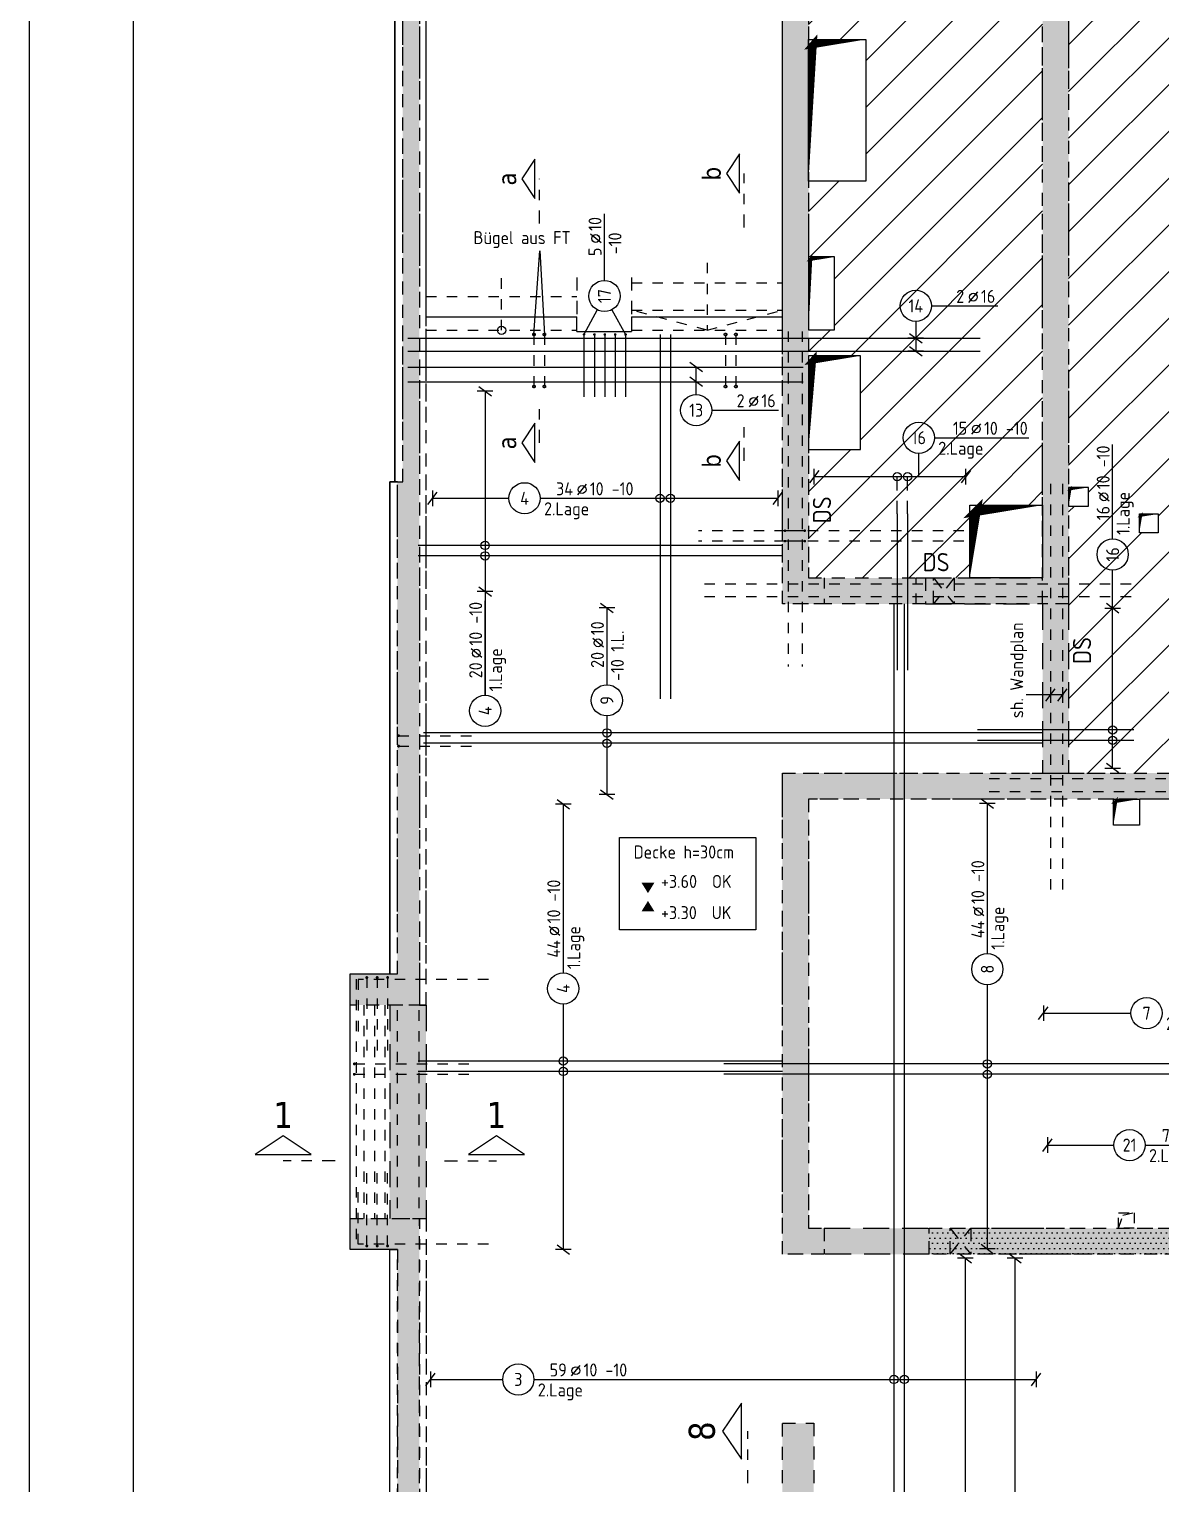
# Model space of a CAD drawing. Extents: x -4 to 88.1, y -7.1 to 49.1.
# Drawn here: x 5.99 to 16.87, y 21.46 to 35.44 of the extents above; entities that cross this region are included whole.
import ezdxf
from ezdxf.enums import TextEntityAlignment as Align

# ---------------------------------------------------------------- set-up
doc = ezdxf.new("R2010")
doc.units = 0
doc.header["$LTSCALE"] = 0.5
for name, pattern in [('AUSGEZOGEN', [1000.01, 1000, 0.01]), ('DASHDOTSMALL', [1.05, 0.5, -0.25, 0.05, -0.25]), ('DASHED', [0.75, 0.5, -0.25]), ('DOT', [0.175, 0.05, -0.125]), ('HIDDEN', [0.375, 0.25, -0.125]), ('HIDDEN2', [0.187, 0.125, -0.062]), ('STRICHPUNKT2', [0.55, 0.25, -0.125, 0.05, -0.125]), ('VERDECKT', [0.375, 0.25, -0.125])]:
    doc.linetypes.add(name, pattern=pattern)
for name, color, linetype in [('BETON', 7, 'Continuous'), ('DD', 7, 'Continuous'), ('DRUEBER', 7, 'Continuous'), ('EG', 7, 'Continuous'), ('grau_hell', 7, 'Continuous'), ('grau_mittel', 7, 'Continuous'), ('HILFE', 7, 'Continuous'), ('koten', 7, 'Continuous'), ('OBJEKT', 7, 'Continuous'), ('RAHMEN', 7, 'Continuous'), ('RND', 7, 'Continuous'), ('SCHATTEN', 7, 'Continuous'), ('SCHNITTE', 7, 'Continuous'), ('SCHRAFF', 7, 'Continuous'), ('TEXT', 7, 'Continuous'), ('VERDECKT', 7, 'Continuous'), ('WD', 7, 'Continuous')]:
    doc.layers.add(name, color=color, linetype=linetype)
doc.styles.add('helv', font='tahoma.ttf')
doc.styles.add('txt', font='isocp.shx')
pattern_1 = [(0, (-69.080496, 378.069226), (0.025, 0.05), [0, -0.05])]

# ---------------------------------------------------------------- blocks, each defined once
blk = doc.blocks.new('okrd_o')
at = {"layer": 'koten', "color": 7, "linetype": 'Continuous'}
blk.add_solid([(-0.125, 0.202), (0.125, 0.202), (0, 0)], dxfattribs=at)
at = {"layer": 'koten', "style": 'txt'}
blk.add_attdef('OKRD', (0.25, 0.1), '', height=0.25, dxfattribs=at)
blk = doc.blocks.new('okrd_u')
at = {"layer": 'koten', "color": 7, "linetype": 'Continuous'}
blk.add_solid([(-0.125, -0.202), (0.125, -0.202), (0, 0)], dxfattribs=at)
at = {"layer": 'koten', "style": 'txt'}
blk.add_attdef('OKRD', (0.25, -0.35), '', height=0.25, dxfattribs=at)
blk = doc.blocks.new('lei_gre')
at = {"layer": 'RND', "color": 7, "linetype": 'Continuous'}
for p, q in [((-0.09, -0.12), (0.09, 0.12)), ((0, 0.15), (0, -0.15))]:
    blk.add_line(p, q, dxfattribs=at)
blk = doc.blocks.new('RND_LEI')
at = {"layer": 'RND', "color": 7, "linetype": 'Continuous'}
blk.add_line((1.022, 0.066), (1.19, 0.27), dxfattribs=at)
for centre, radius in [((0, 0), 0.3), ((1.106, 0.168), 0.075)]:
    blk.add_circle(centre, radius, dxfattribs=at)
at = {"layer": 'RND', "color": 7, "linetype": 'Continuous', "style": 'txt'}
blk.add_attdef('ANZ', text='', height=0.25, dxfattribs=at).set_placement((0.931, 0.057), align=Align.RIGHT)
for tag, p in [('DUM', (1.253, 0.057)), ('ABSTD', (1.674, 0.057)), ('POSTXT', (0.374, -0.327))]:
    blk.add_attdef(tag, p, '', height=0.25, dxfattribs=at)
blk.add_attdef('POSL', text='', height=0.25, dxfattribs=at).set_placement((0, 0), align=Align.MIDDLE)
blk = doc.blocks.new('SCHN-2')
at = {"layer": 'SCHNITTE', "color": 6, "linetype": 'Continuous'}
blk.add_lwpolyline([(0.378, 0.088), (0, 0.34), (-0.378, 0.088)], close=True, dxfattribs=at)
at = {"layer": 'SCHNITTE', "color": 1, "linetype": 'DASHDOTSMALL', "style": 'helv'}
blk.add_attdef('SCHN-2', text='', height=0.35, dxfattribs=at).set_placement((0, 0.45), align=Align.CENTER)
blk = doc.blocks.new('DINA0')
at = {"layer": 'RAHMEN'}
blk.add_line((0, 84.1), (0, 0), dxfattribs=at)
at = {"layer": 'RAHMEN', "color": 5}
blk.add_line((2, 83.6), (2, 0.5), dxfattribs=at)
blk = doc.blocks.new('SCHN-1')
at = {"layer": 'SCHNITTE', "color": 5, "linetype": 'Continuous'}
blk.add_lwpolyline([(0.54, 0.125), (0, 0.485), (-0.54, 0.125)], close=True, dxfattribs=at)
at = {"layer": 'SCHNITTE', "color": 6, "linetype": 'Continuous', "style": 'helv'}
blk.add_attdef('SCHN-1', text='', height=0.5, dxfattribs=at).set_placement((0, 0.635), align=Align.CENTER)

msp = doc.modelspace()

# ---------------------------------------------------------------- hatches: boundary and pattern name
at = {"layer": 'grau_hell', "linetype": 'AUSGEZOGEN'}
h = msp.add_hatch(dxfattribs=at)
h.set_pattern_fill('ANSI31', color=9, scale=0.1, style=0, double=1)
h.paths.add_polyline_path([(15.7294, 37.8627), (13.6794, 37.8627), (13.6794, 37.5127), (13.4794, 37.5127), (13.4794, 37.0227), (13.7294, 37.0227), (13.7294, 36.5227), (13.4794, 36.5227), (13.4794, 35.3377), (14.0294, 35.3377), (14.0294, 33.9777), (13.4794, 33.9777), (13.4794, 33.2477), (13.7294, 33.2477), (13.7294, 32.5477), (13.4794, 32.5477), (13.4794, 32.2977), (13.9794, 32.2977), (13.9794, 31.3977), (13.4794, 31.3977), (13.4794, 30.1627), (13.6294, 30.1627), (14.6044, 30.1627), (15.0294, 30.1627), (15.0294, 30.8627), (15.7294, 30.8627)])
h = msp.add_hatch(dxfattribs=at)
h.set_pattern_fill('ANSI31', color=9, scale=0.1, style=0, double=1)
h.paths.add_polyline_path([(17.3044, 31.697), (17.3044, 37.8627), (15.9794, 37.8627), (15.9794, 36.6227), (15.9794, 35.4877), (15.9794, 31.0327), (16.1694, 31.0327), (16.1694, 30.8527), (15.9794, 30.8527), (15.9794, 29.9127), (15.9794, 28.2877), (20.8744, 28.2877), (21.2744, 28.2877), (21.6294, 28.2877), (22.5144, 28.2877), (25.2794, 28.2877), (25.2794, 28.0377), (25.0294, 28.0377), (25.0294, 27.5077), (25.2794, 27.5077), (25.2794, 27.7577), (25.5294, 27.7577), (25.5294, 27.5077), (29.2669, 27.5077), (29.2669, 23.9127), (36.1544, 23.9127), (36.1544, 27.6877), (35.7044, 27.6877), (35.7044, 28.1377), (36.1544, 28.1377), (36.1544, 28.2877), (37.7844, 28.2877), (38.3844, 28.2877), (40.9294, 28.2877), (40.9294, 28.8377), (40.9294, 29.9127), (40.9294, 30.1627), (41.9794, 30.1627), (41.9794, 35.4877), (41.9794, 36.6227), (41.9794, 37.8627), (40.6794, 37.8627), (40.6794, 31.697)])
h.paths.add_polyline_path([(24.5294, 30.6627), (24.5294, 29.9677), (24.2794, 29.9677), (24.2794, 30.6627)], flags=16)
h.paths.add_polyline_path([(25.9294, 30.6627), (26.1794, 30.6627), (26.1794, 30.4627), (26.3794, 30.4627), (26.3794, 30.2627), (26.1794, 30.2627), (26.1794, 29.9677), (25.9294, 29.9677)], flags=16)
h.paths.add_polyline_path([(23.6144, 31.0327), (23.6144, 30.8527), (23.4344, 30.8527), (23.4344, 31.0327)], flags=16)
h.paths.add_polyline_path([(23.2744, 31.0327), (23.2744, 30.8527), (23.0944, 30.8527), (23.0944, 31.0327)], flags=16)
h.paths.add_polyline_path([(22.4294, 30.6627), (22.4294, 29.9677), (22.1794, 29.9677), (22.1794, 30.6627)], flags=16)
h.paths.add_polyline_path([(28.0294, 30.6627), (28.2794, 30.6627), (28.2794, 29.9677), (28.0294, 29.9677)], flags=16)
h.paths.add_polyline_path([(27.9844, 28.1377), (28.4844, 28.1377), (28.4844, 27.6777), (27.9844, 27.6777)], flags=16)
h.paths.add_polyline_path([(20.7794, 30.6627), (20.7794, 29.9677), (20.5294, 29.9677), (20.5294, 30.6627)], flags=16)
h.paths.add_polyline_path([(29.6794, 30.6627), (29.9294, 30.6627), (29.9294, 30.4627), (30.1294, 30.4627), (30.1294, 30.2627), (29.9294, 30.2627), (29.9294, 29.9677), (29.6794, 29.9677)], flags=16)
h.paths.add_polyline_path([(28.8244, 28.1377), (29.2444, 28.1377), (29.2444, 27.7177), (28.8244, 27.7177)], flags=16)
h.paths.add_polyline_path([(30.5894, 31.0327), (30.7694, 31.0327), (30.7694, 30.8527), (30.5894, 30.8527)], flags=16)
h.paths.add_polyline_path([(30.9344, 31.0327), (31.1144, 31.0327), (31.1144, 30.8527), (30.9344, 30.8527)], flags=16)
h.paths.add_polyline_path([(18.6794, 30.6627), (18.6794, 29.9677), (18.4294, 29.9677), (18.4294, 30.6627)], flags=16)
h.paths.add_polyline_path([(31.7794, 30.6627), (32.0294, 30.6627), (32.0294, 29.9677), (31.7794, 29.9677)], flags=16)
h.paths.add_polyline_path([(31.8044, 28.1377), (32.3044, 28.1377), (32.3044, 27.6377), (31.8044, 27.6377)], flags=16)
h.paths.add_polyline_path([(16.8388, 30.7777), (16.8388, 30.5977), (16.6588, 30.5977), (16.6588, 30.7777)], flags=16)
h.paths.add_polyline_path([(33.4294, 30.6627), (33.6794, 30.6627), (33.6794, 29.9677), (33.4294, 29.9677)], flags=16)
h.paths.add_polyline_path([(33.2094, 28.0777), (33.5094, 28.0777), (33.5094, 27.7777), (33.2094, 27.7777)], flags=16)
h.paths.add_polyline_path([(35.5294, 30.6627), (35.7794, 30.6627), (35.7794, 29.9677), (35.5294, 29.9677)], flags=16)
h.paths.add_polyline_path([(37.1794, 30.6627), (37.4294, 30.6627), (37.4294, 29.9677), (37.1794, 29.9677)], flags=16)
h.paths.add_polyline_path([(38.0944, 31.0327), (38.2744, 31.0327), (38.2744, 30.8527), (38.0944, 30.8527)], flags=16)
h.paths.add_polyline_path([(38.4344, 31.0327), (38.6144, 31.0327), (38.6144, 30.8527), (38.4344, 30.8527)], flags=16)
h.paths.add_polyline_path([(39.2794, 30.6627), (39.5294, 30.6627), (39.5294, 29.9677), (39.2794, 29.9677)], flags=16)
h.paths.add_polyline_path([(41.1188, 30.7777), (41.2988, 30.7777), (41.2988, 30.5977), (41.1188, 30.5977)], flags=16)
at = {"layer": 'grau_hell'}
msp.add_hatch(color=9, dxfattribs=at).paths.add_polyline_path([(15.7294, 28.2877), (15.9794, 28.2877), (15.9794, 29.9127), (15.7294, 29.9127)])
at = {"layer": 'grau_mittel'}
h = msp.add_hatch(color=61, dxfattribs=at)
h.paths.add_polyline_path([(15.9794, 35.4877), (15.7294, 35.4877), (15.7294, 29.9127), (15.9794, 29.9127)])
h.paths.add_polyline_path([(15.9794, 38.1627), (15.9794, 38.1627), (9.5794, 38.1627), (9.5794, 31.0877), (9.5294, 31.0877), (9.5294, 26.3577), (9.4544, 26.3577), (9.0744, 26.3577), (9.0744, 26.0577), (9.7394, 26.0577), (9.7394, 37.8627), (9.8044, 37.8627), (13.2294, 37.8627), (13.2294, 32.6727), (13.2294, 29.9127), (14.6044, 29.9127), (14.6044, 30.1627), (13.4794, 30.1627), (13.4794, 37.8627), (15.7294, 37.8627), (15.7294, 36.6227), (15.9794, 36.6227)])
h = msp.add_hatch(color=61, dxfattribs=at)
h.paths.add_polyline_path([(15.9794, 36.6227), (15.7294, 36.6227), (15.7294, 35.4877), (15.9794, 35.4877)])
h.paths.add_polyline_path([(15.0294, 30.1627), (14.6044, 30.1627), (14.6044, 29.9127), (15.7294, 29.9127), (15.7294, 30.1627)])
for points in [[(36.4044, 25.8877), (36.5544, 25.8877), (36.5544, 26.1377), (36.4044, 26.1377), (36.4044, 28.0377), (37.7844, 28.0377), (37.7844, 28.2877), (36.1544, 28.2877), (36.1544, 23.9127), (25.0294, 23.9127), (24.0794, 23.9127), (24.0794, 28.0377), (25.0294, 28.0377), (25.2794, 28.0377), (25.2794, 28.2877), (22.5144, 28.2877), (22.5144, 28.0377), (22.6644, 28.0377), (22.6644, 26.8477), (19.8144, 26.8477), (19.8144, 28.0377), (20.8744, 28.0377), (20.8744, 28.2877), (13.2294, 28.2877), (13.2294, 23.6627), (13.6294, 23.6627), (13.6294, 23.9127), (13.4794, 23.9127), (13.4794, 28.0377), (19.5644, 28.0377), (19.5644, 23.9127), (19.4144, 23.9127), (19.4144, 23.6627), (19.9644, 23.6627), (19.9644, 23.9127), (19.8144, 23.9127), (19.8144, 26.5977), (22.9144, 26.5977), (22.9144, 28.0377), (23.8294, 28.0377), (23.8294, 23.9127), (22.9144, 23.9127), (20.9744, 23.9127), (20.9744, 23.6627), (36.5544, 23.6627), (36.5544, 23.9127), (36.4044, 23.9127)], [(9.4544, 24.0077), (9.8044, 24.0077), (9.8044, 26.0577), (9.4544, 26.0577)], [(18.4044, 23.6627), (18.4044, 23.9127), (14.6394, 23.9127), (14.6394, 23.6627)]]:
    msp.add_hatch(color=61, dxfattribs=at).paths.add_polyline_path(points)
h = msp.add_hatch(color=61, dxfattribs=at)
h.paths.add_polyline_path([(13.2294, 18.0127), (13.2294, 16.9127), (13.5294, 16.9127), (13.5294, 22.0397), (13.2294, 22.0397), (13.2294, 18.3127), (12.7544, 18.3127), (12.7544, 18.0127)])
h.paths.add_polyline_path([(9.8044, 18.3127), (9.7394, 18.3127), (9.7394, 24.0077), (9.0744, 24.0077), (9.0744, 23.7077), (9.4544, 23.7077), (9.5294, 23.7077), (9.5294, 16.9127), (9.7394, 16.9127), (9.7394, 18.0127), (9.8044, 18.0127), (10.2794, 18.0127), (10.2794, 18.3127)])
h = msp.add_hatch(color=61, dxfattribs=at)
h.paths.add_polyline_path([(13.6294, 23.9127), (13.6294, 23.6627), (14.6394, 23.6627), (14.6394, 23.9127)])
h.paths.add_polyline_path([(19.4144, 23.6627), (19.4144, 23.9127), (18.4044, 23.9127), (18.4044, 23.6627)])
h.paths.add_polyline_path([(20.9744, 23.6627), (20.9744, 23.9127), (19.9644, 23.9127), (19.9644, 23.6627)])
at = {"layer": 'SCHRAFF', "linetype": 'AUSGEZOGEN'}
h = msp.add_hatch(dxfattribs=at)
h.set_pattern_fill('DOTS', scale=0.8, double=1)
h.set_pattern_definition(pattern_1)
h.paths.add_polyline_path([(15.9794, 38.1627), (9.5794, 38.1627), (9.5794, 31.0877), (9.5294, 31.0877), (9.5294, 26.3577), (9.0744, 26.3577), (9.0744, 26.0577), (9.7394, 26.0577), (9.7394, 37.8627), (13.2294, 37.8627), (13.2294, 29.9127), (13.6294, 29.9127), (13.6294, 30.1627), (13.4794, 30.1627), (13.4794, 37.8627), (15.7294, 37.8627), (15.7294, 30.1627), (14.5144, 30.1627), (14.5144, 29.9127), (15.9794, 29.9127)])
h = msp.add_hatch(dxfattribs=at)
h.set_pattern_fill('DOTS', scale=0.8, double=1)
h.set_pattern_definition(pattern_1)
h.paths.add_polyline_path([(21.6294, 28.2877), (13.2294, 28.2877), (13.2294, 23.6627), (13.6292, 23.6627), (13.6292, 23.9127), (13.4795, 23.9127), (13.4794, 28.0377), (19.5644, 28.0377), (19.5644, 23.9127), (19.4144, 23.9127), (19.4144, 23.6627), (19.9644, 23.6627), (19.9644, 23.9127), (19.8145, 23.9127), (19.8144, 26.5977), (22.6644, 26.5977), (22.6644, 23.9127), (20.9744, 23.9127), (20.9744, 23.6627), (33.8994, 23.6627), (33.8994, 23.9127), (25.2794, 23.9127), (25.2794, 27.2577), (26.4044, 27.2577), (26.4044, 27.5077), (25.2794, 27.5077), (25.2794, 28.2877), (22.5144, 28.2877), (22.5144, 28.0377), (22.6644, 28.0377), (22.6644, 26.8477), (19.8144, 26.8477), (19.8144, 28.0377), (21.6294, 28.0377)])
h.paths.add_polyline_path([(22.9144, 28.0377), (23.8294, 28.0377), (23.8294, 23.9127), (22.9144, 23.9127)], flags=16)
h.paths.add_polyline_path([(24.0794, 28.0377), (25.0294, 28.0377), (25.0294, 23.9127), (24.0794, 23.9127)], flags=16)
h = msp.add_hatch(dxfattribs=at)
h.set_pattern_fill('DOTS', scale=0.8, double=1)
h.set_pattern_definition(pattern_1)
h.paths.add_polyline_path([(42.2544, 17.2127), (41.9544, 17.2127), (41.9544, 16.9127), (42.2544, 16.9127)])
h.paths.add_polyline_path([(34.7544, 17.2127), (34.4544, 17.2127), (34.4544, 16.9127), (34.7544, 16.9127)])
h.paths.add_polyline_path([(27.2544, 17.2127), (26.9544, 17.2127), (26.9544, 16.9127), (27.2544, 16.9127)])
h.paths.add_polyline_path([(19.7544, 17.2127), (19.4544, 17.2127), (19.4544, 16.9127), (19.7544, 16.9127)])
h.paths.add_polyline_path([(13.5044, 17.2127), (13.2044, 17.2127), (13.2044, 16.9127), (13.5044, 16.9127)])
h.paths.add_polyline_path([(9.7394, 24.0077), (9.0744, 24.0077), (9.0744, 23.7077), (9.5294, 23.7077), (9.5294, 16.9127), (10.1044, 16.9127), (10.1044, 17.2127), (9.7394, 17.2127)])
h = msp.add_hatch(dxfattribs=at)
h.set_pattern_fill('DOTS', scale=0.8, double=1)
h.set_pattern_definition(pattern_1)
h.paths.add_polyline_path([(18.4044, 23.9127), (14.6394, 23.9127), (14.6394, 23.6627), (18.4044, 23.6627)])

# ---------------------------------------------------------------- linework, layer by layer
at = {"layer": 'BETON', "color": 6, "linetype": 'AUSGEZOGEN', "lineweight": -2}
for p, q in [((9.5044, 31.0877), (9.5044, 38.1627)), ((9.5044, 38.1627), (9.5044, 31.0877)), ((9.8044, 32.6727), (9.8044, 37.8627)), ((13.2294, 32.6727), (13.2294, 37.8627)), ((9.4544, 26.3577), (9.4544, 31.0877)), ((9.4544, 31.0877), (9.5044, 31.0877)), ((9.5044, 31.0877), (9.4544, 31.0877)), ((9.4544, 31.0877), (9.4544, 26.3577)), ((9.0744, 26.0577), (9.0744, 26.3577)), ((9.0744, 26.3577), (9.4544, 26.3577)), ((9.0744, 23.7077), (9.0744, 24.0077)), ((9.4544, 23.7077), (9.0744, 23.7077)), ((9.4544, 16.9127), (9.4544, 23.7077)), ((9.4544, 16.9127), (9.4544, 23.7077))]:
    msp.add_line(p, q, dxfattribs=at)
at = {"layer": 'BETON', "color": 6, "linetype": 'AUSGEZOGEN'}
for p, q in [((9.8044, 32.6727), (11.2544, 32.6727)), ((11.2544, 32.5327), (11.2544, 32.6727)), ((11.7794, 32.6727), (11.7794, 32.5327)), ((11.7794, 32.6727), (13.2294, 32.6727)), ((11.2544, 32.5327), (11.7794, 32.5327)), ((9.0744, 24.0077), (9.0744, 26.0577))]:
    msp.add_line(p, q, dxfattribs=at)
at = {"layer": 'DD', "color": 7, "linetype": 'HIDDEN2'}
for p, q in [((16.4993, 24.0373), (16.6095, 24.0627)), ((16.4595, 23.9127), (16.4993, 24.0373))]:
    msp.add_line(p, q, dxfattribs=at)
at = {"layer": 'DD', "color": 7, "linetype": 'AUSGEZOGEN'}
for points in [[(14.0294, 33.9777), (13.4794, 33.9777), (13.4794, 35.3377), (14.0294, 35.3377)], [(13.7294, 33.2477), (13.4794, 33.2477), (13.4794, 32.5477), (13.7294, 32.5477)], [(13.9794, 32.2977), (13.4794, 32.2977), (13.4794, 31.3977), (13.9794, 31.3977)], [(16.1694, 31.0327), (15.9794, 31.0327), (15.9794, 30.8527), (16.1694, 30.8527)], [(15.0294, 30.8627), (15.7294, 30.8627), (15.7294, 30.1627), (15.0294, 30.1627)], [(16.6588, 30.7777), (16.8388, 30.7777), (16.8388, 30.5977), (16.6588, 30.5977)], [(16.4094, 28.0377), (16.6594, 28.0377), (16.6594, 27.7877), (16.4094, 27.7877)]]:
    msp.add_lwpolyline(points, close=True, dxfattribs=at)
at = {"layer": 'DD', "color": 7, "linetype": 'HIDDEN2'}
msp.add_lwpolyline([(16.4595, 24.0627), (16.6095, 24.0627), (16.6095, 23.9127), (16.4595, 23.9127)], close=True, dxfattribs=at)
at = {"layer": 'DRUEBER', "color": 7, "linetype": 'DOT'}
for p, q in [((12.5044, 33.1909), (12.5044, 32.5427)), ((10.5294, 32.5427), (10.5294, 33.1215)), ((11.7794, 32.9977), (13.2294, 32.9977)), ((9.8044, 32.8677), (11.2544, 32.8677)), ((11.7794, 32.7377), (13.2294, 32.7377)), ((12.5044, 32.5427), (11.7794, 32.7377)), ((12.5044, 32.5427), (13.2294, 32.7377)), ((9.8044, 32.5427), (11.2544, 32.5427)), ((11.7794, 32.5427), (13.2294, 32.5427))]:
    msp.add_line(p, q, dxfattribs=at)
at = {"layer": 'EG', "color": 0, "linetype": 'DOT', "lineweight": -2}
for p, q in [((9.5044, 38.1627), (9.5044, 31.0877)), ((9.5794, 31.0877), (9.5794, 38.1627)), ((15.9794, 38.1627), (15.9794, 29.9127)), ((9.7394, 37.8627), (9.7394, 26.0577)), ((9.8044, 26.0577), (9.8044, 37.8627)), ((13.2294, 29.9127), (13.2294, 37.8627)), ((13.4794, 37.8627), (13.4794, 30.1627)), ((15.7294, 30.1627), (15.7294, 37.8627)), ((9.5044, 31.0877), (9.5294, 31.0877)), ((9.5294, 26.3577), (9.5294, 31.0877)), ((9.5294, 31.0877), (9.5794, 31.0877)), ((13.4794, 30.1627), (13.6294, 30.1627)), ((13.6294, 30.1627), (13.6294, 29.9127)), ((14.5144, 29.9127), (14.5144, 30.1627)), ((14.5144, 30.1627), (15.7294, 30.1627)), ((13.6294, 29.9127), (13.2294, 29.9127)), ((15.9794, 29.9127), (14.5144, 29.9127)), ((13.2294, 28.2877), (21.6294, 28.2877)), ((13.2294, 23.6627), (13.2294, 28.2877)), ((19.5644, 28.0377), (13.4794, 28.0377)), ((13.4794, 28.0377), (13.4795, 23.9127)), ((9.0744, 26.0577), (9.0744, 26.3577)), ((9.0744, 26.3577), (9.5294, 26.3577)), ((9.7394, 26.0577), (9.0744, 26.0577)), ((9.7394, 26.0577), (9.8044, 26.0577)), ((13.4795, 23.9127), (13.6292, 23.9127)), ((13.6292, 23.9127), (13.6292, 23.6627)), ((14.6394, 23.9127), (18.4044, 23.9127)), ((14.6394, 23.6627), (14.6394, 23.9127)), ((13.6292, 23.6627), (13.2294, 23.6627)), ((18.4044, 23.6627), (14.6394, 23.6627))]:
    msp.add_line(p, q, dxfattribs=at)
for points in [[(9.5294, 31.0877), (9.4544, 31.0877), (9.4544, 26.3577)], [(9.7394, 24.0077), (9.7394, 17.2127), (10.1044, 17.2127), (10.1044, 16.9127), (9.5294, 16.9127), (9.5294, 23.7077), (9.0744, 23.7077), (9.0744, 24.0077), (9.7394, 24.0077)], [(9.7394, 24.0077), (9.8044, 24.0077), (9.8044, 17.2127)], [(9.5294, 16.9127), (9.4544, 16.9127), (9.4544, 23.7077)]]:
    msp.add_lwpolyline(points, dxfattribs=at)
at = {"layer": 'HILFE', "color": 102, "linetype": 'AUSGEZOGEN'}
for p, q in [((10.8409, 32.5027), (10.8969, 33.3081)), ((10.8969, 33.3081), (10.9409, 32.5027)), ((15.9302, 29.0381), (15.5726, 29.0381))]:
    msp.add_line(p, q, dxfattribs=at)
at = {"layer": 'OBJEKT', "color": 1, "linetype": 'AUSGEZOGEN'}
msp.add_lwpolyline([(11.6623, 27.6698), (12.9741, 27.6698), (12.9741, 26.7807), (11.6623, 26.7807)], close=True, dxfattribs=at)
at = {"layer": 'OBJEKT', "color": 7, "linetype": 'AUSGEZOGEN'}
msp.add_circle((10.5294, 32.5427), 0.04, dxfattribs=at)
at = {"layer": 'RND', "color": 7, "linetype": 'AUSGEZOGEN'}
for p, q in [((11.5185, 33.0223), (11.5185, 33.6623)), ((14.6604, 32.778), (15.3004, 32.778)), ((10.3716, 31.9593), (10.3716, 30.0339)), ((12.5498, 31.7749), (13.1898, 31.7749)), ((14.6894, 31.5105), (15.5956, 31.5105)), ((14.5394, 31.1362), (14.5394, 31.3605)), ((16.4023, 30.5392), (16.4023, 31.4455)), ((14.9907, 31.1362), (13.5343, 31.1362)), ((9.8644, 30.9286), (10.6009, 30.9286)), ((10.9009, 30.9286), (13.1855, 30.9286)), ((16.4023, 29.8709), (16.4023, 30.2392)), ((10.3716, 30.0339), (10.3716, 29.0364)), ((10.3716, 29.0364), (10.3716, 29.9426)), ((11.5415, 29.8769), (11.5415, 29.1364)), ((16.4023, 28.3343), (16.4023, 29.8709)), ((11.5415, 28.8364), (11.5415, 28.0821)), ((11.1224, 27.9888), (11.1224, 26.3667)), ((15.1979, 27.9965), (15.1979, 26.5532)), ((15.1979, 26.2532), (15.1979, 23.7137)), ((11.1224, 26.0667), (11.1224, 23.71)), ((15.7362, 25.9804), (16.5787, 25.9804)), ((15.777, 24.7123), (16.4148, 24.7123)), ((16.7148, 24.7123), (22.6463, 24.7123)), ((14.9862, 23.6269), (14.9862, 19.8463)), ((15.4638, 23.6261), (15.4638, 19.8468)), ((9.8455, 22.4602), (10.5406, 22.4602)), ((10.8406, 22.4602), (15.6662, 22.4602))]:
    msp.add_line(p, q, dxfattribs=at)
at = {"layer": 'RND', "color": 102, "linetype": 'AUSGEZOGEN'}
for p, q in [((11.448, 32.7399), (11.3216, 32.5027)), ((11.5907, 32.7409), (11.7216, 32.5027)), ((14.5104, 32.628), (14.5104, 32.3365)), ((12.3998, 31.9249), (12.3998, 32.19))]:
    msp.add_line(p, q, dxfattribs=at)
at = {"layer": 'RND', "color": 102, "linetype": 'VERDECKT'}
for p, q in [((14.3318, 30.7778), (14.3318, 31.1862)), ((14.4318, 30.7778), (14.4318, 31.1862))]:
    msp.add_line(p, q, dxfattribs=at)
at = {"layer": 'RND', "color": 1, "linetype": 'AUSGEZOGEN'}
for points in [[(9.6294, 32.4687), (15.1294, 32.4687)], [(11.3216, 32.5027), (11.3216, 31.9027)], [(11.4216, 32.5027), (11.4216, 31.9027)], [(11.5216, 32.5027), (11.5216, 31.9027)], [(11.6216, 32.5027), (11.6216, 31.9027)], [(11.7216, 32.5027), (11.7216, 31.9027)], [(12.0524, 32.5027), (12.0524, 29.0027)], [(12.1524, 32.5027), (12.1524, 29.0027)], [(9.6294, 32.3436), (15.1294, 32.3436)], [(9.6294, 32.19), (13.4294, 32.19)], [(9.6294, 32.0481), (13.4294, 32.0481)], [(14.3318, 30.7778), (14.3318, 29.2778)], [(14.4318, 30.7778), (14.4318, 29.2778)], [(13.4434, 30.6168), (13.2532, 30.6168)], [(13.4434, 30.5168), (13.2532, 30.5168)], [(13.2294, 30.475), (9.7294, 30.475)], [(13.2294, 30.375), (9.7294, 30.375)], [(14.3, 29.9127), (14.3, 17.2127)], [(14.4, 29.9127), (14.4, 17.2127)], [(15.7294, 28.674), (9.7794, 28.674)], [(16.6044, 28.7019), (15.1044, 28.7019)], [(15.7294, 28.574), (9.7794, 28.574)], [(16.6044, 28.6019), (15.1044, 28.6019)], [(13.2294, 25.52), (9.7294, 25.52)], [(22.6644, 25.4928), (12.6644, 25.4928)], [(13.2294, 25.42), (9.7294, 25.42)], [(22.6644, 25.3928), (12.6644, 25.3928)]]:
    msp.add_lwpolyline(points, dxfattribs=at)
at = {"layer": 'RND', "color": 102, "linetype": 'HIDDEN2'}
for points in [[(10.8409, 32.5027), (10.8409, 32.0027)], [(10.9409, 32.5027), (10.9409, 32.0027)], [(12.6818, 32.5027), (12.6818, 32.0027)], [(12.7818, 32.5027), (12.7818, 32.0027)]]:
    msp.add_lwpolyline(points, dxfattribs=at)
at = {"layer": 'RND', "color": 7, "linetype": 'AUSGEZOGEN'}
for points, const_width in [([(11.3154, 32.5027, 1), (11.3279, 32.5027, 1)], 0.0125), ([(11.4154, 32.5027, 1), (11.4279, 32.5027, 1)], 0.0125), ([(11.5154, 32.5027, 1), (11.5279, 32.5027, 1)], 0.0125), ([(11.6154, 32.5027, 1), (11.6279, 32.5027, 1)], 0.0125), ([(11.7154, 32.5027, 1), (11.7279, 32.5027, 1)], 0.0125), ([(13.2595, 30.6168, 1), (13.247, 30.6168, 1)], 0.0125), ([(13.4496, 30.6168, 1), (13.4371, 30.6168, 1)], 0.0125), ([(13.2595, 30.5168, 1), (13.247, 30.5168, 1)], 0.0125), ([(13.4496, 30.5168, 1), (13.4371, 30.5168, 1)], 0.0125), ([(9.5394, 28.6538, -1), (9.5394, 28.6398, -1)], 0.014), ([(9.5394, 28.5538, -1), (9.5394, 28.5398, -1)], 0.014), ([(9.2273, 26.3227, -1), (9.2413, 26.3227, -1)], 0.014), ([(9.3273, 26.3227, -1), (9.3413, 26.3227, -1)], 0.014), ([(9.4273, 26.3227, -1), (9.4413, 26.3227, -1)], 0.014), ([(9.1144, 25.4998, -1), (9.1144, 25.4858, -1)], 0.014), ([(9.1144, 25.3998, -1), (9.1144, 25.3858, -1)], 0.014), ([(9.2273, 23.7427, 1), (9.2413, 23.7427, 1)], 0.014), ([(9.3273, 23.7427, 1), (9.3413, 23.7427, 1)], 0.014), ([(9.4273, 23.7427, 1), (9.4413, 23.7427, 1)], 0.014)]:
    msp.add_lwpolyline(points, format="xyb", close=True, dxfattribs=dict(at, const_width=const_width))
at = {"layer": 'RND', "color": 1, "linetype": 'HIDDEN2'}
for points in [[(13.2853, 32.5327), (13.2853, 29.3127)], [(13.4173, 32.5327), (13.4173, 29.3127)], [(15.8048, 31.0677), (15.8048, 27.0677)], [(15.9212, 31.0677), (15.9212, 27.0677)], [(16.5794, 30.1047), (12.4294, 30.1047)], [(16.5794, 29.9817), (12.4294, 29.9817)], [(9.5394, 28.6468), (10.2894, 28.6468)], [(9.5394, 28.5468), (10.2894, 28.5468)], [(22.9144, 28.2307), (15.1294, 28.2307)], [(22.9145, 28.1071), (15.1294, 28.1071)], [(9.1337, 26.3077), (9.1337, 23.7577)], [(10.4025, 26.3049), (9.1525, 26.3049), (9.1525, 25.7049)], [(9.2343, 26.3227), (9.2343, 25.5727)], [(9.3343, 26.3227), (9.3343, 25.5727)], [(9.4343, 26.3227), (9.4343, 25.5727)], [(9.2071, 26.0576), (9.2071, 24.0077)], [(9.3071, 26.0576), (9.3071, 24.0077)], [(9.4071, 26.0576), (9.4071, 24.0077)], [(9.5261, 26.0077), (9.5261, 24.0577)], [(9.7351, 26.0077), (9.7351, 24.0577)], [(9.1144, 25.4928), (10.3144, 25.4928)], [(9.1144, 25.3928), (10.3144, 25.3928)], [(9.2343, 23.7427), (9.2343, 24.4927)], [(9.3343, 23.7427), (9.3343, 24.4927)], [(9.4343, 23.7427), (9.4343, 24.4927)], [(10.4025, 23.7605), (9.1525, 23.7605), (9.1525, 24.3605)]]:
    msp.add_lwpolyline(points, dxfattribs=at)
at = {"layer": 'RND', "color": 1, "linetype": 'DOT'}
for points in [[(13.2532, 30.6168), (12.4232, 30.6168)], [(13.2532, 30.5168), (12.4232, 30.5168)], [(14.9734, 30.6168), (13.4434, 30.6168)], [(14.9734, 30.5168), (13.4434, 30.5168)]]:
    msp.add_lwpolyline(points, dxfattribs=at)
at = {"layer": 'RND', "color": 102, "linetype": 'HIDDEN2'}
for centre in [(10.8409, 32.5027), (10.9409, 32.5027), (12.6818, 32.5027), (12.7818, 32.5027), (10.8409, 32.0027), (10.9409, 32.0027), (12.6818, 32.0027), (12.7818, 32.0027)]:
    msp.add_circle(centre, 0.0125, dxfattribs=at)
at = {"layer": 'RND', "color": 7, "linetype": 'AUSGEZOGEN'}
for centre in [(14.3318, 31.1362), (14.4318, 31.1362), (12.0524, 30.9286), (12.1524, 30.9286), (10.3716, 30.475), (10.3716, 30.375), (11.5415, 28.674), (16.4023, 28.7019), (11.5415, 28.574), (16.4023, 28.6019), (11.1224, 25.52), (11.1224, 25.42), (15.1979, 25.4928), (15.1979, 25.3928), (14.3, 22.4602), (14.4, 22.4602)]:
    msp.add_circle(centre, 0.04, dxfattribs=at)
at = {"layer": 'SCHATTEN', "color": 1, "linetype": 'AUSGEZOGEN'}
for points in [[(13.4794, 33.9777, 0, 0.0824, 0), (13.5206, 35.3364, 0, 0, 0), (13.4831, 35.293, 0.0897, 0, 0), (14.0294, 35.3377, 0, 0, 0)], [(13.4794, 32.5477, 0, 0.0372, 0), (13.498, 33.2472, 0, 0, 0), (13.4811, 33.2274, 0.0408, 0, 0), (13.7294, 33.2477, 0, 0, 0)], [(13.4794, 31.3977, 0, 0.0765, 0), (13.5177, 32.2961, 0, 0, 0), (13.4828, 32.2571, 0.0815, 0, 0), (13.9794, 32.2977, 0, 0, 0)], [(15.9794, 30.8527, 0, 0.0294, 0), (15.9941, 31.0315, 0, 0, 0), (15.9805, 31.0182, 0.0291, 0, 0), (16.1694, 31.0327, 0, 0, 0)], [(15.0294, 30.1627, 0, 0.1141, 0), (15.0863, 30.858, 0, 0, 0), (15.0341, 30.8058, 0.1141, 0, 0), (15.7294, 30.8627, 0, 0, 0)], [(16.6588, 30.5977, 0, 0.0294, 0), (16.6735, 30.7765, 0, 0, 0), (16.66, 30.7631, 0.0294, 0, 0), (16.8388, 30.7777, 0, 0, 0)], [(16.4094, 27.7877, 0, 0.0408, 0), (16.4298, 28.036, 0, 0, 0), (16.4111, 28.0174, 0.0408, 0, 0), (16.6594, 28.0377, 0, 0, 0)]]:
    msp.add_lwpolyline(points, format="xyseb", dxfattribs=at)
at = {"layer": 'SCHNITTE', "color": 6, "linetype": 'STRICHPUNKT2'}
for p, q in [((10.8944, 33.569), (10.8944, 33.9979)), ((12.86, 33.5311), (12.86, 34.0484)), ((10.8944, 31.4616), (10.8944, 31.8275)), ((12.86, 31.2874), (12.86, 31.6911))]:
    msp.add_line(p, q, dxfattribs=at)
at = {"layer": 'SCHNITTE', "color": 5, "linetype": 'STRICHPUNKT2'}
for p, q in [((8.9309, 24.5596), (8.4309, 24.5596)), ((9.9806, 24.5596), (10.4806, 24.5596)), ((12.8964, 21.4632), (12.8964, 21.9632))]:
    msp.add_line(p, q, dxfattribs=at)
at = {"layer": 'VERDECKT', "color": 7, "linetype": 'VERDECKT'}
for p, q in [((9.5794, 31.0877), (9.5794, 38.1627)), ((9.7394, 37.8627), (9.7394, 26.0577)), ((11.2544, 33.0496), (11.2544, 32.6727)), ((11.7794, 33.0496), (11.7794, 32.6727)), ((9.5044, 31.0877), (9.5794, 31.0877)), ((9.5294, 26.3577), (9.5294, 31.0877)), ((9.4544, 26.3577), (9.5294, 26.3577))]:
    msp.add_line(p, q, dxfattribs=at)
at = {"layer": 'VERDECKT', "color": 7, "linetype": 'VERDECKT', "lineweight": -2}
for p, q in [((13.4794, 37.8627), (13.4794, 30.1627)), ((15.7294, 29.9127), (15.7294, 35.4877)), ((15.9794, 35.4877), (15.9794, 29.9127)), ((9.8044, 26.0577), (9.8044, 32.6727)), ((13.2294, 29.9127), (13.2294, 32.6727)), ((13.4794, 30.1627), (14.6044, 30.1627)), ((14.6044, 30.1627), (14.6044, 29.9127)), ((14.6044, 29.9127), (13.2294, 29.9127)), ((15.9794, 29.9127), (15.7294, 29.9127)), ((13.2294, 28.2877), (20.8744, 28.2877)), ((13.2294, 23.6627), (13.2294, 28.2877)), ((19.5644, 28.0377), (13.4794, 28.0377)), ((13.4794, 28.0377), (13.4794, 23.9127)), ((9.8044, 26.0577), (9.0744, 26.0577)), ((9.7394, 26.0577), (9.8044, 26.0577)), ((9.0744, 24.0077), (9.8044, 24.0077)), ((9.7394, 24.0077), (9.8044, 24.0077)), ((9.7394, 18.3127), (9.7394, 24.0077)), ((9.8044, 24.0077), (9.8044, 18.3127)), ((9.8044, 24.0077), (9.8044, 18.3127)), ((13.4794, 23.9127), (13.6294, 23.9127)), ((13.6294, 23.9127), (13.6294, 23.6627)), ((14.6394, 23.9127), (18.4044, 23.9127)), ((14.6394, 23.6627), (14.6394, 23.9127)), ((9.4544, 23.7077), (9.5294, 23.7077)), ((9.5294, 23.7077), (9.5294, 16.9127)), ((13.6294, 23.6627), (13.2294, 23.6627)), ((18.4044, 23.6627), (14.6394, 23.6627)), ((13.2294, 18.3127), (13.2294, 22.0397)), ((13.2294, 22.0397), (13.5294, 22.0397)), ((13.5294, 22.0397), (13.5294, 16.9127))]:
    msp.add_line(p, q, dxfattribs=at)
at = {"layer": 'VERDECKT', "color": 7, "linetype": 'DASHED'}
for p, q in [((14.6044, 30.1627), (15.7294, 30.1627)), ((14.6044, 29.9127), (15.7294, 29.9127)), ((15.7294, 29.9127), (15.7294, 28.2877)), ((15.9794, 29.9127), (15.9794, 28.2877)), ((9.4544, 26.0577), (9.4544, 24.0077)), ((9.8044, 26.0577), (9.8044, 24.0077)), ((13.6294, 23.9127), (14.6394, 23.9127)), ((14.6394, 23.6627), (13.6294, 23.6627))]:
    msp.add_line(p, q, dxfattribs=at)
at = {"layer": 'WD', "color": 102, "linetype": 'HIDDEN'}
for p, q in [((14.6794, 30.1627), (14.8794, 29.9127)), ((14.8794, 30.1627), (14.6794, 29.9127)), ((14.8395, 23.9127), (15.0394, 23.6627)), ((14.8395, 23.6627), (15.0394, 23.9127))]:
    msp.add_line(p, q, dxfattribs=at)
for points in [[(14.6794, 30.1627), (14.8794, 30.1627), (14.8794, 29.9127), (14.6794, 29.9127)], [(14.8395, 23.9127), (15.0394, 23.9127), (15.0394, 23.6627), (14.8395, 23.6627)]]:
    msp.add_lwpolyline(points, close=True, dxfattribs=at)

# ---------------------------------------------------------------- block references
at = {"layer": 'koten', "color": 6, "linetype": 'AUSGEZOGEN', "xscale": 0.5, "yscale": 0.5, "zscale": 0.5}
for name, p, values in [('okrd_o', (11.9365, 27.1337), {'OKRD': '+3.60  OK'}), ('okrd_u', (11.9365, 27.0587), {'OKRD': '+3.30  UK'})]:
    msp.add_blockref(name, p, dxfattribs=at).add_auto_attribs(values)
at = {"layer": 'RAHMEN', "color": 7, "xscale": 0.5, "yscale": 0.5, "zscale": 0.5}
msp.add_blockref('DINA0', (5.9889, 0), dxfattribs=at)
at = {"layer": 'RND', "color": 7, "linetype": 'AUSGEZOGEN', "xscale": 0.5, "yscale": 0.5, "zscale": 0.5, "rotation": 90}
for p, values in [((11.5185, 32.8723), {'POSL': '17', 'DUM': '10', 'ANZ': '5', 'POSTXT': '   -10'}), ((16.4023, 30.3892), {'POSL': '16', 'DUM': '10', 'ANZ': '16', 'ABSTD': '-10', 'POSTXT': '1.Lage'}), ((10.3716, 28.8864), {'POSL': '4', 'DUM': '10', 'ANZ': '20', 'ABSTD': '-10', 'POSTXT': '1.Lage'}), ((11.5415, 28.9864), {'POSL': '9', 'DUM': '10', 'ANZ': '20', 'POSTXT': '-10 1.L.'}), ((15.1979, 26.4032), {'POSL': '8', 'DUM': '10', 'ANZ': '44', 'ABSTD': '-10', 'POSTXT': '1.Lage'}), ((11.1224, 26.2167), {'POSL': '4', 'DUM': '10', 'ANZ': '44', 'ABSTD': '-10', 'POSTXT': '1.Lage'})]:
    msp.add_blockref('RND_LEI', p, dxfattribs=at).add_auto_attribs(values)
at = {"layer": 'RND', "color": 7, "linetype": 'AUSGEZOGEN', "xscale": 0.5, "yscale": 0.5, "zscale": 0.5}
for p, values in [((14.5104, 32.778), {'POSL': '14', 'DUM': '16', 'ANZ': '2'}), ((12.3998, 31.7749), {'POSL': '13', 'DUM': '16', 'ANZ': '2'}), ((14.5394, 31.5105), {'POSL': '16', 'DUM': '10', 'ANZ': '15', 'ABSTD': '-10', 'POSTXT': '2.Lage'}), ((10.7509, 30.9286), {'POSL': '4', 'DUM': '10', 'ANZ': '34', 'ABSTD': '-10', 'POSTXT': '2.Lage'}), ((16.7287, 25.9804), {'POSL': '7', 'DUM': '10', 'ANZ': '70', 'ABSTD': '-10', 'POSTXT': '2.Lage'}), ((16.5648, 24.7123), {'POSL': '21', 'DUM': '14', 'ANZ': '70', 'ABSTD': '-10', 'POSTXT': '2.Lage'}), ((10.6906, 22.4602), {'POSL': '3', 'DUM': '10', 'ANZ': '59', 'ABSTD': '-10', 'POSTXT': '2.Lage'})]:
    msp.add_blockref('RND_LEI', p, dxfattribs=at).add_auto_attribs(values)
at = {"layer": 'RND', "color": 102, "linetype": 'AUSGEZOGEN', "xscale": 0.5, "yscale": 0.5, "zscale": 0.5}
for p, rotation in [((14.5104, 32.4687), 270), ((14.5104, 32.3436), 270), ((12.3998, 32.19), 90), ((12.3998, 32.0481), 90)]:
    msp.add_blockref('lei_gre', p, dxfattribs=dict(at, rotation=rotation))
at = {"layer": 'RND', "color": 7, "linetype": 'AUSGEZOGEN', "xscale": 0.5, "yscale": 0.5, "zscale": 0.5}
for p, rotation in [((10.3716, 31.9593), 270), ((13.5343, 31.1362), 180), ((14.9907, 31.1362), 180), ((10.3716, 30.0339), 270), ((11.5415, 29.8769), 270), ((16.4023, 29.8709), 90), ((16.4023, 28.3343), 90), ((11.5415, 28.0821), 270), ((11.1224, 27.9888), 270), ((15.1979, 27.9965), 270), ((11.1224, 23.71), 270), ((14.9862, 23.6269), 270), ((15.1979, 23.7137), 270), ((15.4638, 23.6261), 270)]:
    msp.add_blockref('lei_gre', p, dxfattribs=dict(at, rotation=rotation))
for p in [(9.8644, 30.9286), (13.1855, 30.9286), (15.7362, 25.9804), (15.777, 24.7123), (9.8455, 22.4602), (15.6662, 22.4602)]:
    msp.add_blockref('lei_gre', p, dxfattribs=at)
at = {"layer": 'RND', "color": 7, "xscale": 0.5, "yscale": 0.5, "zscale": 0.5}
for p in [(15.8048, 29.0381), (15.9212, 29.0381)]:
    msp.add_blockref('lei_gre', p, dxfattribs=at)
at = {"layer": 'SCHNITTE', "color": 6, "linetype": 'STRICHPUNKT2', "xscale": 0.5, "yscale": 0.5, "zscale": 0.5, "rotation": 90}
for p, values in [((10.8944, 33.9979), {'SCHN-2': 'a'}), ((12.86, 34.0484), {'SCHN-2': 'b'}), ((10.8944, 31.4616), {'SCHN-2': 'a'}), ((12.86, 31.2874), {'SCHN-2': 'b'})]:
    msp.add_blockref('SCHN-2', p, dxfattribs=at).add_auto_attribs(values)
at = {"layer": 'SCHNITTE', "color": 5, "linetype": 'STRICHPUNKT2', "xscale": 0.5, "yscale": 0.5, "zscale": 0.5}
for p in [(8.4309, 24.5596), (10.4806, 24.5596)]:
    msp.add_blockref('SCHN-1', p, dxfattribs=at).add_auto_attribs({'SCHN-1': '1'})
at = {"layer": 'SCHNITTE', "color": 5, "linetype": 'STRICHPUNKT2', "xscale": 0.5, "yscale": 0.5, "zscale": 0.5, "rotation": 90}
msp.add_blockref('SCHN-1', (12.8964, 21.9632), dxfattribs=at).add_auto_attribs({'SCHN-1': '8'})

# ---------------------------------------------------------------- texts
at = {"layer": 'TEXT', "color": 7, "linetype": 'AUSGEZOGEN', "style": 'txt'}
msp.add_text('Bügel aus FT', height=0.125, dxfattribs=at).set_placement((10.2599, 33.3711))
at = {"layer": 'TEXT', "color": 1, "linetype": 'AUSGEZOGEN', "style": 'txt'}
for rotation, p in [(90, (13.696, 30.6875)), (0, (14.5754, 30.2271)), (90, (16.1953, 29.3349))]:
    msp.add_text('DS', height=0.175, rotation=rotation, dxfattribs=at).set_placement(p)
at = {"layer": 'TEXT', "color": 7, "linetype": 'AUSGEZOGEN', "style": 'txt'}
msp.add_text('sh. Wandplan', height=0.125, rotation=90, dxfattribs=at).set_placement((15.5429, 28.8152))
at = {"layer": 'TEXT', "color": 1, "linetype": 'AUSGEZOGEN', "style": 'txt'}
msp.add_text('Decke h=30cm', height=0.125, dxfattribs=at).set_placement((11.7984, 27.4666))

doc.saveas('drawing.dxf')
